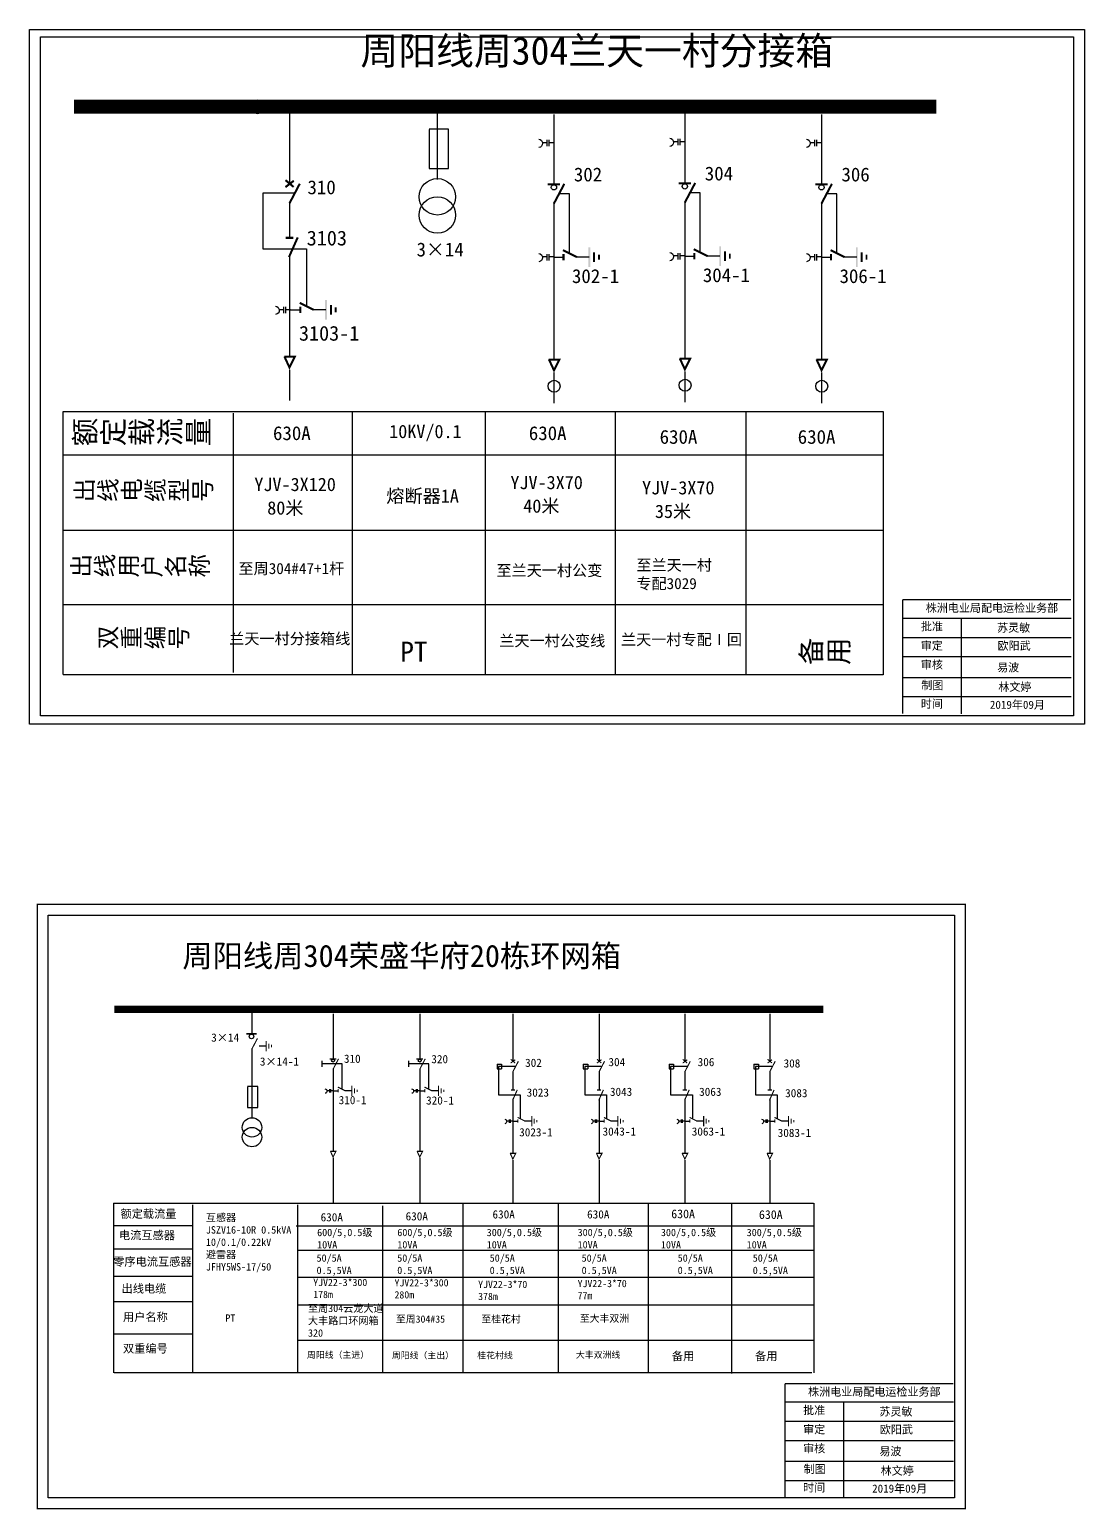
# Model space of a CAD drawing. Extents: x -172 to 477, y -577 to -246.
# Drawn here: x -171.6 to -28.9, y -570.6 to -370.5 of the extents above; entities that cross this region are included whole.
import ezdxf

# ---------------------------------------------------------------- set-up
doc = ezdxf.new("R2010")
doc.units = 0
doc.header["$LTSCALE"] = 0.774411
doc.linetypes.add('ACAD_ISO02W100', pattern=[15, 12, -3])
doc.linetypes.add('CENTER', pattern=[50.8, 31.75, -6.35, 6.35, -6.35])
doc.layers.get('0').update_dxf_attribs({"linetype": 'CONTINUOUS'})
doc.layers.add('2', color=7, linetype='CONTINUOUS')
doc.styles.add('HZ', font='')
doc.styles.add('hztxt_txtstyle_0.00_0_0', font='simkai.ttf')
doc.styles.add('hztxt_txtstyle_2.70_0_0', font='simkai.ttf', dxfattribs={"height": 2.7})
doc.styles.get("Standard").update_dxf_attribs({"font": '', "height": 2.5})
doc.styles.add('字体', font='simkai_0.ttf', dxfattribs={"height": 2.5})
doc.styles.get('HZ').set_extended_font_data('@SimSun')
doc.styles.get('Standard').set_extended_font_data('SimSun')

# ---------------------------------------------------------------- blocks, each defined once
blk = doc.blocks.new('JD')
for points in [[(-2, 0.2), (-2, -0.2), (2, 0.2), (2, -0.2)], [(1, -1.2), (1, -0.8), (-1, -1.2), (-1, -0.8)], [(-0.5, -1.8), (-0.5, -2.2), (0.5, -1.8), (0.5, -2.2)]]:
    blk.add_trace(points)

msp = doc.modelspace()

# ---------------------------------------------------------------- linework, layer by layer
for p, q in [((-136.43, -381.9), (-136.43, -391.4)), ((-116.47, -381.37), (-116.47, -390.79)), ((-100.67, -382), (-100.67, -391.42)), ((-82.97, -381.87), (-82.97, -391.29)), ((-64.49, -382), (-64.49, -391.42)), ((-114.92, -383.98), (-117.52, -383.98)), ((-117.52, -384.04), (-117.52, -389.3)), ((-114.92, -389.3), (-114.92, -383.98)), ((-117.52, -389.3), (-114.92, -389.3)), ((-136.43, -393.96), (-136.43, -398.61)), ((-100.67, -393.97), (-100.67, -415.17)), ((-82.97, -393.84), (-82.97, -415.04)), ((-64.49, -393.97), (-64.49, -415.17)), ((-136.43, -400.93), (-136.43, -414.65)), ((-100.67, -401.28), (-99.37, -401.28)), ((-97.68, -401.24), (-95.91, -401.24)), ((-82.97, -401.15), (-81.67, -401.15)), ((-79.98, -401.11), (-78.21, -401.11)), ((-64.49, -401.28), (-63.19, -401.28)), ((-61.5, -401.24), (-59.73, -401.24)), ((-136.27, -408.4), (-134.97, -408.4)), ((-133.27, -408.36), (-131.51, -408.36)), ((-167.04, -457.69), (-167.03, -422.17)), ((-167.03, -422.17), (-56.13, -422.17)), ((-144.04, -422.36), (-144.04, -457.42)), ((-109.94, -422.17), (-109.94, -457.76)), ((-92.39, -422.17), (-92.39, -457.76)), ((-74.72, -422.17), (-74.72, -457.76)), ((-56.13, -422.17), (-56.13, -457.76)), ((-166.97, -428.02), (-56.13, -428.02)), ((-166.97, -438.21), (-56.13, -438.21)), ((-56.13, -448.27), (-167.04, -448.27)), ((-56.13, -457.76), (-167.04, -457.77))]:
    msp.add_line(p, q)
at = {"linetype": 'Continuous'}
for p, q in [((-135.73, -392.63), (-140.02, -392.63)), ((-140.02, -392.63), (-140.02, -400.18)), ((-140.02, -400.18), (-134.14, -400.18)), ((-134.14, -400.18), (-134.14, -407.88))]:
    msp.add_line(p, q, dxfattribs=at)
at = {"linetype": 'CENTER'}
for p, q in [((-136.43, -416.5), (-136.43, -420.67)), ((-100.66, -416.89), (-100.66, -421.01)), ((-82.96, -416.76), (-82.96, -420.88)), ((-64.48, -416.89), (-64.48, -421.01))]:
    msp.add_line(p, q, dxfattribs=at)
at = {"color": 0, "linetype": 'Continuous'}
for p, q in [((-127.94, -422.15), (-127.94, -457.75)), ((-53.49, -450.09), (-30.74, -450.09)), ((-45.6, -450.09), (-45.6, -463.03)), ((-53.49, -452.69), (-30.74, -452.69)), ((-53.49, -455.28), (-30.74, -455.28)), ((-53.49, -458.11), (-30.74, -458.11)), ((-53.49, -460.7), (-30.74, -460.7)), ((-160.22, -529.15), (-65.56, -529.15)), ((-160.18, -552.1), (-160.18, -529.15)), ((-149.55, -529.4), (-149.55, -552.09)), ((-135.34, -529.4), (-135.34, -552.09)), ((-123.83, -529.55), (-123.83, -552.08)), ((-113, -529.2), (-113, -552.09)), ((-100.1, -529.2), (-100.1, -552.09)), ((-87.9, -529.21), (-87.9, -552.11)), ((-76.64, -529.29), (-76.64, -552.18)), ((-65.5, -529.17), (-65.5, -552.11)), ((-135.52, -532.22), (-65.53, -532.22)), ((-135.34, -535.51), (-65.5, -535.51)), ((-135.34, -539.19), (-65.62, -539.19)), ((-135.34, -542.93), (-65.43, -542.93)), ((-135.3, -547.68), (-65.48, -547.68)), ((-65.77, -552.1), (-160.11, -552.1)), ((-69.41, -556.05), (-46.66, -556.05)), ((-61.51, -556.05), (-61.51, -568.98)), ((-69.41, -558.65), (-46.66, -558.65)), ((-69.41, -561.24), (-46.66, -561.24)), ((-69.41, -564.07), (-46.66, -564.07)), ((-69.41, -566.66), (-46.66, -566.66))]:
    msp.add_line(p, q, dxfattribs=at)
at = {"color": 0}
for p, q in [((-141.51, -502.96), (-141.51, -506.24)), ((-130.53, -503.56), (-130.53, -509.67)), ((-118.81, -503.56), (-118.81, -509.67)), ((-106.22, -503.59), (-106.22, -510.01)), ((-94.56, -503.59), (-94.56, -510.01)), ((-82.97, -503.59), (-82.97, -510.01)), ((-71.49, -503.59), (-71.49, -510.01)), ((-140.51, -507.91), (-139.57, -507.91)), ((-141.5, -508.28), (-141.5, -517.6)), ((-130.53, -511.03), (-130.53, -522.13)), ((-118.81, -511.03), (-118.81, -522.13)), ((-108.35, -510.36), (-107.75, -510.36)), ((-108.35, -510.36), (-108.35, -511.02)), ((-108.35, -511.02), (-107.75, -511.02)), ((-107.75, -510.36), (-107.75, -511.02)), ((-106.22, -511.37), (-106.22, -513.85)), ((-96.7, -510.36), (-96.1, -510.36)), ((-96.7, -510.36), (-96.7, -511.02)), ((-96.7, -511.02), (-96.1, -511.02)), ((-96.1, -510.36), (-96.1, -511.02)), ((-94.56, -511.37), (-94.56, -513.85)), ((-85.1, -510.36), (-84.5, -510.36)), ((-85.1, -510.36), (-85.1, -511.02)), ((-85.1, -511.02), (-84.5, -511.02)), ((-84.5, -510.36), (-84.5, -511.02)), ((-82.97, -511.37), (-82.97, -513.85)), ((-73.62, -510.36), (-73.02, -510.36)), ((-73.62, -510.36), (-73.62, -511.02)), ((-73.62, -511.02), (-73.02, -511.02)), ((-73.02, -510.36), (-73.02, -511.02)), ((-71.49, -511.37), (-71.49, -513.85)), ((-130.53, -513.98), (-129.84, -513.98)), ((-128.94, -513.96), (-127.99, -513.96)), ((-118.81, -513.98), (-118.12, -513.98)), ((-117.22, -513.96), (-116.28, -513.96)), ((-106.22, -515.08), (-106.22, -522.39)), ((-94.56, -515.08), (-94.56, -522.39)), ((-82.97, -515.08), (-82.97, -522.39)), ((-71.49, -515.08), (-71.49, -522.39)), ((-106.22, -518.08), (-105.53, -518.08)), ((-104.63, -518.06), (-103.69, -518.06)), ((-94.56, -518.08), (-93.87, -518.08)), ((-92.97, -518.06), (-92.03, -518.06)), ((-82.97, -518.08), (-82.28, -518.08)), ((-81.37, -518.06), (-80.43, -518.06)), ((-71.49, -518.08), (-70.8, -518.08)), ((-69.9, -518.06), (-68.96, -518.06)), ((-149.45, -532.23), (-160.16, -532.23)), ((-149.49, -535.38), (-160.2, -535.38)), ((-149.49, -539.1), (-160.2, -539.1)), ((-149.53, -542.49), (-160.24, -542.49)), ((-149.5, -546.9), (-160.2, -546.9))]:
    msp.add_line(p, q, dxfattribs=at)
at = {"color": 0, "linetype": 'ACAD_ISO02W100'}
for p, q in [((-105.92, -510.7), (-108.16, -510.7)), ((-108.16, -510.7), (-108.16, -514.51)), ((-94.26, -510.7), (-96.5, -510.7)), ((-96.5, -510.7), (-96.5, -514.51)), ((-82.67, -510.7), (-84.91, -510.7)), ((-84.91, -510.7), (-84.91, -514.51)), ((-71.19, -510.7), (-73.43, -510.7)), ((-73.43, -510.7), (-73.43, -514.51)), ((-108.16, -514.51), (-105.21, -514.51)), ((-105.21, -514.51), (-105.21, -517.66)), ((-96.5, -514.51), (-93.55, -514.51)), ((-93.55, -514.51), (-93.55, -517.66)), ((-84.91, -514.51), (-81.95, -514.51)), ((-81.95, -514.51), (-81.95, -517.66)), ((-73.43, -514.51), (-70.48, -514.51)), ((-70.48, -514.51), (-70.48, -517.66))]:
    msp.add_line(p, q, dxfattribs=at)
at = {"color": 0, "linetype": 'CENTER'}
for p, q in [((-130.53, -523.03), (-130.53, -529.17)), ((-118.81, -523.03), (-118.81, -529.17)), ((-106.22, -523.37), (-106.22, -529.13)), ((-94.56, -523.37), (-94.56, -529.13)), ((-82.96, -523.37), (-82.96, -529.13)), ((-71.49, -523.37), (-71.49, -529.13))]:
    msp.add_line(p, q, dxfattribs=at)
at = {"linetype": 'Continuous', "lineweight": 30}
msp.add_lwpolyline([(-171.56, -370.53), (-28.94, -370.53), (-28.94, -464.44), (-171.56, -464.44)], close=True, dxfattribs=at)
at = {"linetype": 'Continuous'}
msp.add_lwpolyline([(-170.07, -371.52), (-30.43, -371.52), (-30.43, -463.29), (-170.07, -463.29)], close=True, dxfattribs=at)
for points, const_width in [([(-165.57, -380.94), (-48.94, -380.94)], 1.88), ([(-136.97, -391.82), (-135.83, -390.96)], 0.281), ([(-136.96, -390.88), (-135.86, -391.8)], 0.281), ([(-136.43, -394.03), (-135.03, -391.36)], 0.281), ([(-101.5, -391.45), (-99.84, -391.45)], 0.281), ([(-100.67, -394.05), (-99.26, -391.38)], 0.281), ([(-83.8, -391.32), (-82.14, -391.32)], 0.281), ([(-82.97, -393.92), (-81.56, -391.25)], 0.281), ([(-65.32, -391.45), (-63.66, -391.45)], 0.281), ([(-64.49, -394.05), (-63.08, -391.38)], 0.281), ([(-136.94, -398.68), (-135.9, -398.68)], 0.281), ([(-136.49, -401.28), (-135.31, -398.62)], 0.281), ([(-81.75, -400.21), (-79.87, -401.15)], 0.281), ([(-99.44, -400.34), (-97.57, -401.28)], 0.281), ([(-99.37, -400.84), (-99.37, -401.71)], 0.281), ([(-81.67, -400.71), (-81.67, -401.58)], 0.281), ([(-63.26, -400.34), (-61.39, -401.28)], 0.281), ([(-63.19, -400.84), (-63.19, -401.71)], 0.281), ([(-135.04, -407.46), (-133.16, -408.4)], 0.281), ([(-134.97, -407.97), (-134.97, -408.83)], 0.281), ([(-137.12, -414.74), (-135.69, -414.74), (-136.43, -416.19), (-137.11, -414.71)], 0.281), ([(-101.36, -415.13), (-99.93, -415.13), (-100.66, -416.58), (-101.34, -415.11)], 0.281), ([(-83.66, -415), (-82.23, -415), (-82.96, -416.45), (-83.65, -414.98)], 0.281), ([(-65.18, -415.13), (-63.75, -415.13), (-64.48, -416.58), (-65.16, -415.11)], 0.281)]:
    msp.add_lwpolyline(points, dxfattribs=dict(const_width=const_width))
for points in [[(-102.71, -385.34, -0.877934), (-102.69, -386.48)], [(-85.01, -385.21, -0.877934), (-84.99, -386.35)], [(-66.53, -385.34, -0.877934), (-66.51, -386.48)], [(-102.71, -400.78, -0.877934), (-102.69, -401.92)], [(-85.01, -400.65, -0.877934), (-84.99, -401.79)], [(-66.53, -400.78, -0.877934), (-66.51, -401.92)], [(-138.31, -407.9, -0.877934), (-138.29, -409.04)]]:
    msp.add_lwpolyline(points, format="xyb")
for points in [[(-101.62, -385.82), (-102.21, -385.82)], [(-101.62, -385.42), (-101.62, -386.28)], [(-101.35, -385.42), (-101.35, -386.28)], [(-100.67, -385.82), (-101.35, -385.82)], [(-83.92, -385.69), (-84.51, -385.69)], [(-83.92, -385.29), (-83.92, -386.15)], [(-83.65, -385.29), (-83.65, -386.15)], [(-82.97, -385.69), (-83.65, -385.69)], [(-65.44, -385.82), (-66.03, -385.82)], [(-65.44, -385.42), (-65.44, -386.28)], [(-65.17, -385.42), (-65.17, -386.28)], [(-64.49, -385.82), (-65.17, -385.82)], [(-101.62, -401.26), (-102.21, -401.26)], [(-101.62, -400.87), (-101.62, -401.72)], [(-101.35, -400.87), (-101.35, -401.72)], [(-100.67, -401.26), (-101.35, -401.26)], [(-83.92, -401.13), (-84.51, -401.13)], [(-83.92, -400.74), (-83.92, -401.59)], [(-83.65, -400.74), (-83.65, -401.59)], [(-82.97, -401.13), (-83.65, -401.13)], [(-65.44, -401.26), (-66.03, -401.26)], [(-65.44, -400.87), (-65.44, -401.72)], [(-65.17, -400.87), (-65.17, -401.72)], [(-64.49, -401.26), (-65.17, -401.26)], [(-137.21, -407.99), (-137.21, -408.85)], [(-136.95, -407.99), (-136.95, -408.85)], [(-137.21, -408.39), (-137.8, -408.39)], [(-136.27, -408.39), (-136.95, -408.39)]]:
    msp.add_lwpolyline(points)
at = {"linetype": 'ACAD_ISO02W100'}
for points in [[(-98.58, -400.86), (-98.58, -392.74), (-99.98, -392.74)], [(-80.88, -400.73), (-80.88, -392.61), (-82.28, -392.61)], [(-62.4, -400.86), (-62.4, -392.74), (-63.8, -392.74)]]:
    msp.add_lwpolyline(points, dxfattribs=at)
at = {"color": 0, "linetype": 'Continuous', "const_width": 0.182}
for points in [[(-53.49, -447.61), (-53.51, -462.98)], [(-53.49, -447.61), (-30.74, -447.61)], [(-69.41, -553.57), (-69.42, -568.94)], [(-69.41, -553.57), (-46.66, -553.57)]]:
    msp.add_lwpolyline(points, dxfattribs=at)
msp.add_lwpolyline([(-170.51, -488.78), (-45.03, -488.78), (-45.03, -570.48), (-170.51, -570.48)], close=True, dxfattribs=at)
at = {"color": 0, "linetype": 'Continuous'}
msp.add_lwpolyline([(-169.03, -490.25), (-46.5, -490.25), (-46.5, -569), (-169.03, -569)], close=True, dxfattribs=at)
at = {"color": 0}
for points, const_width in [([(-160.1, -502.96), (-64.26, -502.96)], 0.998), ([(-142.27, -506.29), (-140.86, -506.29)], 0.238), ([(-141.5, -508.32), (-140.75, -506.9)], 0.15), ([(-130.97, -509.69), (-130.09, -509.69)], 0.15), ([(-130.53, -511.07), (-129.78, -509.65)], 0.15), ([(-119.25, -509.69), (-118.37, -509.69)], 0.15), ([(-118.81, -511.07), (-118.06, -509.65)], 0.15), ([(-106.5, -509.73), (-105.92, -510.22)], 0.15), ([(-106.51, -510.23), (-105.9, -509.78)], 0.15), ([(-106.22, -511.41), (-105.47, -509.99)], 0.15), ([(-94.84, -509.73), (-94.26, -510.22)], 0.15), ([(-94.85, -510.23), (-94.24, -509.78)], 0.15), ([(-94.56, -511.41), (-93.82, -509.99)], 0.15), ([(-83.25, -510.23), (-82.64, -509.78)], 0.15), ([(-83.25, -509.73), (-82.66, -510.22)], 0.15), ([(-82.97, -511.41), (-82.22, -509.99)], 0.15), ([(-71.77, -510.23), (-71.17, -509.78)], 0.15), ([(-71.77, -509.73), (-71.18, -510.22)], 0.15), ([(-71.49, -511.41), (-70.74, -509.99)], 0.15), ([(-129.88, -513.48), (-128.88, -513.98)], 0.15), ([(-129.84, -513.75), (-129.84, -514.21)], 0.15), ([(-118.16, -513.48), (-117.16, -513.98)], 0.15), ([(-118.12, -513.75), (-118.12, -514.21)], 0.15), ([(-106.49, -513.88), (-105.94, -513.88)], 0.15), ([(-106.25, -515.27), (-105.62, -513.85)], 0.15), ([(-94.83, -513.88), (-94.28, -513.88)], 0.15), ([(-94.6, -515.27), (-93.97, -513.85)], 0.15), ([(-83.24, -513.88), (-82.68, -513.88)], 0.15), ([(-83, -515.27), (-82.37, -513.85)], 0.15), ([(-71.76, -513.88), (-71.2, -513.88)], 0.15), ([(-71.52, -515.27), (-70.89, -513.85)], 0.15), ([(-105.57, -517.58), (-104.57, -518.08)], 0.15), ([(-105.53, -517.85), (-105.53, -518.31)], 0.15), ([(-93.91, -517.58), (-92.91, -518.08)], 0.15), ([(-93.87, -517.85), (-93.87, -518.31)], 0.15), ([(-82.31, -517.58), (-81.32, -518.08)], 0.15), ([(-82.28, -517.85), (-82.28, -518.31)], 0.15), ([(-70.84, -517.58), (-69.84, -518.08)], 0.15), ([(-70.8, -517.85), (-70.8, -518.31)], 0.15), ([(-130.9, -522.16), (-130.14, -522.16), (-130.53, -522.93), (-130.89, -522.14)], 0.15), ([(-119.18, -522.16), (-118.42, -522.16), (-118.81, -522.93), (-119.17, -522.14)], 0.15), ([(-106.59, -522.44), (-105.83, -522.44), (-106.22, -523.21), (-106.58, -522.42)], 0.15), ([(-94.93, -522.44), (-94.17, -522.44), (-94.56, -523.21), (-94.92, -522.42)], 0.15), ([(-83.34, -522.44), (-82.57, -522.44), (-82.96, -523.21), (-83.33, -522.42)], 0.15), ([(-71.86, -522.44), (-71.1, -522.44), (-71.49, -523.21), (-71.85, -522.42)], 0.15)]:
    msp.add_lwpolyline(points, dxfattribs=dict(at, const_width=const_width))
for points in [[(-132.04, -509.92), (-132.04, -510.75)], [(-120.32, -509.92), (-120.32, -510.75)], [(-142.09, -513.44), (-142.09, -516.24), (-140.71, -516.24), (-140.71, -513.41), (-142.09, -513.41)], [(-131.03, -513.97), (-131.35, -513.97)], [(-131.03, -513.76), (-131.03, -514.22)], [(-130.89, -513.76), (-130.89, -514.22)], [(-130.53, -513.97), (-130.89, -513.97)], [(-119.31, -513.97), (-119.63, -513.97)], [(-119.31, -513.76), (-119.31, -514.22)], [(-119.17, -513.76), (-119.17, -514.22)], [(-118.81, -513.97), (-119.17, -513.97)], [(-106.73, -518.08), (-107.04, -518.08)], [(-106.73, -517.87), (-106.73, -518.32)], [(-106.59, -517.87), (-106.59, -518.32)], [(-106.22, -518.08), (-106.59, -518.08)], [(-95.07, -518.08), (-95.38, -518.08)], [(-95.07, -517.87), (-95.07, -518.32)], [(-94.93, -517.87), (-94.93, -518.32)], [(-94.57, -518.08), (-94.93, -518.08)], [(-83.47, -518.08), (-83.79, -518.08)], [(-83.47, -517.87), (-83.47, -518.32)], [(-83.33, -517.87), (-83.33, -518.32)], [(-82.97, -518.08), (-83.33, -518.08)], [(-71.99, -518.08), (-72.31, -518.08)], [(-71.99, -517.87), (-71.99, -518.32)], [(-71.85, -517.87), (-71.85, -518.32)], [(-71.49, -518.08), (-71.85, -518.08)]]:
    msp.add_lwpolyline(points, dxfattribs=at)
at = {"color": 0, "linetype": 'ACAD_ISO02W100'}
for points in [[(-129.3, -513.74), (-129.3, -510.33), (-132.04, -510.33)], [(-117.58, -513.74), (-117.58, -510.33), (-120.32, -510.33)]]:
    msp.add_lwpolyline(points, dxfattribs=at)
at = {"color": 0}
for points in [[(-131.62, -513.72, -0.877934), (-131.61, -514.32)], [(-119.9, -513.72, -0.877934), (-119.89, -514.32)], [(-107.31, -517.82, -0.877934), (-107.3, -518.43)], [(-95.65, -517.82, -0.877934), (-95.64, -518.43)], [(-84.05, -517.82, -0.877934), (-84.04, -518.43)], [(-72.58, -517.82, -0.877934), (-72.57, -518.43)]]:
    msp.add_lwpolyline(points, format="xyb", dxfattribs=at)
for centre, radius in [((-140.74, -380.96), 0.933), ((-100.67, -391.85), 0.36), ((-82.97, -391.72), 0.36), ((-64.49, -391.85), 0.36), ((-100.64, -418.74), 0.812), ((-82.94, -418.61), 0.812), ((-64.46, -418.74), 0.812)]:
    msp.add_circle(centre, radius)
for centre, radius in [((-141.56, -506.63), 0.305), ((-130.53, -509.9), 0.192), ((-118.81, -509.9), 0.192)]:
    msp.add_circle(centre, radius, dxfattribs=at)
at = {"layer": '2', "color": 3}
for centre in [(-116.42, -393.13), (-116.42, -395.59)]:
    msp.add_circle(centre, 2.46, dxfattribs=at)
at = {"layer": '2', "color": 0}
for centre in [(-141.49, -518.93), (-141.49, -520.24)]:
    msp.add_circle(centre, 1.31, dxfattribs=at)

# ---------------------------------------------------------------- block references
at = {"xscale": 0.65625, "yscale": 0.65625, "zscale": 0.65625, "rotation": 90}
for p in [(-95.89, -401.29), (-78.19, -401.16), (-59.71, -401.29), (-131.48, -408.41)]:
    msp.add_blockref('JD', p, dxfattribs=at)
at = {"color": 0, "xscale": 0.3494655254594363, "yscale": 0.3494655254594363, "zscale": 0.3494655254594363, "rotation": 90}
for p in [(-139.56, -507.94), (-127.98, -513.99), (-116.26, -513.99), (-103.67, -518.09), (-92.02, -518.09), (-80.42, -518.09), (-68.94, -518.09)]:
    msp.add_blockref('JD', p, dxfattribs=at)

# ---------------------------------------------------------------- texts
for s, height, p in [('302', 1.875, (-97.97, -391.05)), ('304', 1.875, (-80.27, -390.92)), ('306', 1.875, (-61.79, -391.05)), ('310', 1.875, (-133.99, -392.78)), ('3103', 2, (-134.09, -399.71)), ('3×14', 1.875, (-119.24, -401.19)), ('302-1', 1.875, (-98.23, -404.79)), ('304-1', 1.875, (-80.53, -404.66)), ('306-1', 1.875, (-62.05, -404.79)), ('3103-1', 2, (-135.14, -412.58)), ('10KV/0.1', 1.8, (-122.94, -425.75)), ('630A', 1.875, (-138.65, -426.02)), ('630A', 1.875, (-104.06, -426.02)), ('630A', 1.875, (-86.37, -426.52)), ('630A', 1.875, (-67.7, -426.52)), ('YJV-3X120', 1.8, (-141.17, -432.91)), ('YJV-3X70', 1.8, (-106.55, -432.65)), ('YJV-3X70', 1.8, (-88.75, -433.36)), ('80米', 1.8, (-139.43, -436.09)), ('熔断器1A', 1.8, (-123.33, -434.47)), ('40米', 1.8, (-104.81, -435.83)), ('35米', 1.8, (-87.01, -436.55))]:
    msp.add_text(s, height=height).set_placement(p)
at = {"style": 'HZ'}
for s, height, p in [('额定载流量', 2.812, (-166.04, -426.39)), ('出线电缆型号', 2.344, (-165.78, -434)), ('出线用户名称', 2.344, (-166.22, -444.21)), ('双重编号', 2.344, (-162.61, -453.92)), ('PT', 2.7, (-121.43, -455.96)), ('备用', 2.7, (-67.76, -455.97))]:
    msp.add_text(s, height=height, dxfattribs=at).set_placement(p)
at = {"color": 0, "linetype": 'Continuous', "style": 'hztxt_txtstyle_2.70_0_0'}
for s, p in [('3×14', (-147, -507.34)), ('3×14-1', (-140.42, -510.58)), ('310', (-129.06, -510.2)), ('320', (-117.24, -510.25)), ('302', (-104.56, -510.75)), ('304', (-93.29, -510.65)), ('306', (-81.23, -510.65)), ('308', (-69.61, -510.83)), ('3023', (-104.35, -514.77)), ('3043', (-93.09, -514.67)), ('3063', (-81.03, -514.67)), ('3083', (-69.4, -514.85)), ('310-1', (-129.77, -515.79)), ('320-1', (-117.95, -515.84)), ('3023-1', (-105.36, -520.14)), ('3043-1', (-94.09, -520.04)), ('3063-1', (-82.03, -520.04)), ('3083-1', (-70.41, -520.22))]:
    msp.add_text(s, height=1.109, dxfattribs=at).set_placement(p)
at = {"linetype": 'Continuous', "char_height": 1.5, "width": 18.2778, "attachment_point": 1, "style": '字体'}
for s, insert in [('{\\fSimSun|b0|i0|c134|p2;至兰天一村\\P专配3029}', (-89.52, -442.16)), ('{\\fSimSun|b0|i0|c134|p2;至周304#47+1杆}', (-143.32, -442.63)), ('{\\fSimSun|b0|i0|c134|p2;至兰天一村公变}', (-108.44, -442.89)), ('{\\fSimSun|b0|i0|c134|p2;兰天一村分接箱线}', (-144.57, -452.1)), ('{\\fSimSun|b0|i0|c134|p2;兰天一村专配Ⅰ回}', (-91.6, -452.23)), ('{\\fSimSun|b0|i0|c134|p2;兰天一村公变线}', (-108.05, -452.39))]:
    msp.add_mtext(s, dxfattribs=dict(at, insert=insert))
at = {"color": 0, "linetype": 'Continuous', "attachment_point": 1}
for s, insert, char_height, width, style in [('株洲电业局配电运检业务部', (-50.39, -448.16), 1.0944, 29.9201, '字体'), ('{\\fKaiTi_GB2312|b0|i0|c134|p49;批准}', (-51.05, -450.66), 1.0944, 8.5588, '字体'), ('苏灵敏', (-40.74, -450.84), 1.094, 8.5588, '字体'), ('\\f\uffbfﾬￌﾣﾤ_GB2312|b0|i0|c134|p49;审定', (-51.05, -453.26), 1.0944, 8.5588, '字体'), ('欧阳武', (-40.68, -453.27), 1.094, 8.5588, '字体'), ('\\f\uffbfﾬￌﾣﾤ_GB2312|b0|i0|c134|p49;审核', (-51.05, -455.83), 1.0944, 8.5588, '字体'), ('易波', (-40.74, -456.21), 1.094, 8.5588, '字体'), ('\\f\uffbfﾬￌﾣﾤ_GB2312|b0|i0|c134|p49;制图', (-50.99, -458.61), 1.0944, 8.5588, '字体'), ('林文婷', (-40.58, -458.84), 1.094, 8.5588, '字体'), ('\\f\uffbfﾬￌﾣﾤ_GB2312|b0|i0|c134|p49;时间', (-51.05, -461.12), 1.0944, 8.5588, '字体'), ('{\\fSimSun|b0|i0|c134|p2;周阳线周304荣盛华府20栋环网箱}', (-150.9, -494.24), 3, 80.4201, '字体'), ('{\\fSimSun|b0|i0|c134|p2;额定载流量}', (-159.27, -530.06), 1.1094, 17.8852, 'hztxt_txtstyle_2.70_0_0'), ('{\\fSimSun|b0|i0|c134|p2;630A}', (-84.8, -530.03), 1.1757, 9.454, 'hztxt_txtstyle_0.00_0_0'), ('\\A1;{\\fSimSun|b0|i0|c134|p2;互感器\\PJSZV16-10R 0.5kVA\\P10/0.1/0.22kV\\P避雷器\\PJFHY5WS-17/50}', (-147.72, -530.62), 0.9985, 18.4113, 'hztxt_txtstyle_2.70_0_0'), ('{\\fSimSun|b0|i0|c134|p2;630A}', (-132.21, -530.52), 1.1094, 17.8852, 'hztxt_txtstyle_2.70_0_0'), ('{\\fSimSun|b0|i0|c134|p2;630A}', (-120.72, -530.39), 1.1094, 17.8852, 'hztxt_txtstyle_2.70_0_0'), ('{\\fSimSun|b0|i0|c134|p2;630A}', (-108.97, -530.13), 1.1094, 17.8852, 'hztxt_txtstyle_2.70_0_0'), ('{\\fSimSun|b0|i0|c134|p2;630A}', (-96.18, -530.13), 1.1094, 17.8852, 'hztxt_txtstyle_2.70_0_0'), ('{\\fSimSun|b0|i0|c134|p2;630A}', (-72.94, -530.13), 1.1757, 9.454, 'hztxt_txtstyle_0.00_0_0'), ('{\\fSimSun|b0|i0|c134|p2;电流互感器}', (-159.47, -532.95), 1.1094, 17.8852, 'hztxt_txtstyle_2.70_0_0'), ('\\A1;{\\fSimSun|b0|i0|c134|p2;600/5,0.5级\\P10VA}', (-132.68, -532.63), 0.9985, 18.4113, 'hztxt_txtstyle_2.70_0_0'), ('\\A1;{\\fSimSun|b0|i0|c134|p2;600/5,0.5级\\P10VA}', (-121.84, -532.63), 0.9985, 18.4113, 'hztxt_txtstyle_2.70_0_0'), ('\\A1;{\\fSimSun|b0|i0|c134|p2;300/5,0.5级\\P10VA}', (-109.75, -532.63), 0.9985, 18.4113, 'hztxt_txtstyle_2.70_0_0'), ('\\A1;{\\fSimSun|b0|i0|c134|p2;300/5,0.5级\\P10VA}', (-97.46, -532.63), 0.9985, 18.4113, 'hztxt_txtstyle_2.70_0_0'), ('\\A1;{\\fSimSun|b0|i0|c134|p2;300/5,0.5级\\P10VA}', (-86.2, -532.63), 0.9985, 18.4113, 'hztxt_txtstyle_2.70_0_0'), ('\\A1;{\\fSimSun|b0|i0|c134|p2;300/5,0.5级\\P10VA}', (-74.6, -532.63), 0.9985, 18.4113, 'hztxt_txtstyle_2.70_0_0'), ('{\\fSimSun|b0|i0|c134|p2;50/5A\\P0.5,5VA}', (-132.76, -536.09), 0.9985, 17.8852, 'hztxt_txtstyle_2.70_0_0'), ('{\\fSimSun|b0|i0|c134|p2;50/5A\\P0.5,5VA}', (-121.85, -536.09), 0.9985, 17.8852, 'hztxt_txtstyle_2.70_0_0'), ('{\\fSimSun|b0|i0|c134|p2;50/5A\\P0.5,5VA}', (-109.35, -536.09), 0.9985, 17.8852, 'hztxt_txtstyle_2.70_0_0'), ('{\\fSimSun|b0|i0|c134|p2;50/5A\\P0.5,5VA}', (-96.92, -536.09), 0.9985, 17.8852, 'hztxt_txtstyle_2.70_0_0'), ('{\\fSimSun|b0|i0|c134|p2;50/5A\\P0.5,5VA}', (-83.93, -536.09), 0.9985, 17.8852, 'hztxt_txtstyle_2.70_0_0'), ('{\\fSimSun|b0|i0|c134|p2;50/5A\\P0.5,5VA}', (-73.78, -536.09), 0.9985, 17.8852, 'hztxt_txtstyle_2.70_0_0'), ('{\\fSimSun|b0|i0|c134|p2;零序电流互感器}', (-160.25, -536.53), 1.1094, 17.8852, 'hztxt_txtstyle_2.70_0_0'), ('{\\fSimSun|b0|i0|c134|p2;出线电缆}', (-159.12, -540.17), 1.1094, 17.8852, 'hztxt_txtstyle_2.70_0_0'), ('YJV22-3*300\\P178m', (-133.21, -539.4), 0.9763, 15.739, 'hztxt_txtstyle_2.70_0_0'), ('YJV22-3*300\\P280m', (-122.22, -539.45), 0.9763, 15.739, 'hztxt_txtstyle_2.70_0_0'), ('YJV22-3*70\\P378m', (-110.91, -539.66), 0.976, 15.739, 'hztxt_txtstyle_2.70_0_0'), ('YJV22-3*70\\P77m', (-97.46, -539.55), 0.976, 15.739, 'hztxt_txtstyle_2.70_0_0'), ('{\\fSimSun|b0|i0|c134|p2;用户名称}', (-158.93, -544.01), 1.1094, 17.8852, 'hztxt_txtstyle_2.70_0_0'), ('{\\fSimSun|b0|i0|c134|p2;PT}', (-145.1, -544.21), 1.0024, 7.7986, 'hztxt_txtstyle_0.00_0_0'), ('{\\fSimSun|b0|i0|c134|p2;至周304#35}', (-122.03, -544.35), 0.9763, 10.2758, 'hztxt_txtstyle_2.70_0_0'), ('{\\fSimSun|b0|i0|c134|p2;至桂花村}', (-110.48, -544.35), 0.9763, 10.2758, 'hztxt_txtstyle_2.70_0_0'), ('{\\fSimSun|b0|i0|c134|p2;至大丰双洲}', (-97.16, -544.26), 0.9763, 10.2758, 'hztxt_txtstyle_2.70_0_0'), ('{\\fSimSun|b0|i0|c134|p2;双重编号}', (-158.93, -548.27), 1.1094, 17.8852, 'hztxt_txtstyle_2.70_0_0'), ('{\\fSimSun|b0|i0|c134|p2;备用}', (-84.71, -549.3), 1.1094, 17.8852, 'hztxt_txtstyle_2.70_0_0'), ('{\\fSimSun|b0|i0|c134|p2;备用}', (-73.47, -549.3), 1.1094, 17.8852, 'hztxt_txtstyle_2.70_0_0'), ('株洲电业局配电运检业务部', (-66.3, -554.12), 1.0944, 29.9201, '字体'), ('{\\fKaiTi_GB2312|b0|i0|c134|p49;批准}', (-66.97, -556.62), 1.0944, 8.5588, '字体'), ('苏灵敏', (-56.66, -556.8), 1.094, 8.5588, '字体'), ('\\f\uffbfﾬￌﾣﾤ_GB2312|b0|i0|c134|p49;审定', (-66.97, -559.21), 1.0944, 8.5588, '字体'), ('欧阳武', (-56.6, -559.23), 1.094, 8.5588, '字体'), ('\\f\uffbfﾬￌﾣﾤ_GB2312|b0|i0|c134|p49;审核', (-66.97, -561.79), 1.0944, 8.5588, '字体'), ('易波', (-56.66, -562.17), 1.094, 8.5588, '字体'), ('\\f\uffbfﾬￌﾣﾤ_GB2312|b0|i0|c134|p49;制图', (-66.91, -564.57), 1.0944, 8.5588, '字体'), ('林文婷', (-56.49, -564.8), 1.094, 8.5588, '字体'), ('\\f\uffbfﾬￌﾣﾤ_GB2312|b0|i0|c134|p49;时间', (-66.97, -567.08), 1.0944, 8.5588, '字体')]:
    msp.add_mtext(s, dxfattribs=dict(at, insert=insert, char_height=char_height, width=width, style=style))
at = {"color": 7, "linetype": 'Continuous', "true_color": 0xffffff, "attachment_point": 1}
for s, insert, char_height, width, style in [('2019年09月', (-41.72, -461.25), 1.094, 16.0081, '字体'), ('至周304云龙大道大丰路口环网箱320', (-133.92, -542.89), 1, 10.2758, 'hztxt_txtstyle_2.70_0_0'), ('2019年09月', (-57.64, -567.21), 1.094, 16.0081, '字体')]:
    msp.add_mtext(s, dxfattribs=dict(at, insert=insert, char_height=char_height, width=width, style=style))
at = {"color": 0, "char_height": 0.858, "width": 10.6656, "attachment_point": 1}
for s, insert in [('周阳线（主进）', (-134.06, -549.25)), ('周阳线（主出）', (-122.58, -549.32)), ('桂花村线', (-111.03, -549.32)), ('大丰双洲线', (-97.7, -549.24))]:
    msp.add_mtext(s, dxfattribs=dict(at, insert=insert))
at = {"layer": '2', "color": 7, "insert": (-126.83, -371.51), "char_height": 3.75, "width": 83.0504, "attachment_point": 1, "style": '字体'}
msp.add_mtext('{\\fSimSun|b0|i0|c134|p2;\\C256;周阳线周304兰天一村分接箱}', dxfattribs=at)

doc.saveas('drawing.dxf')
